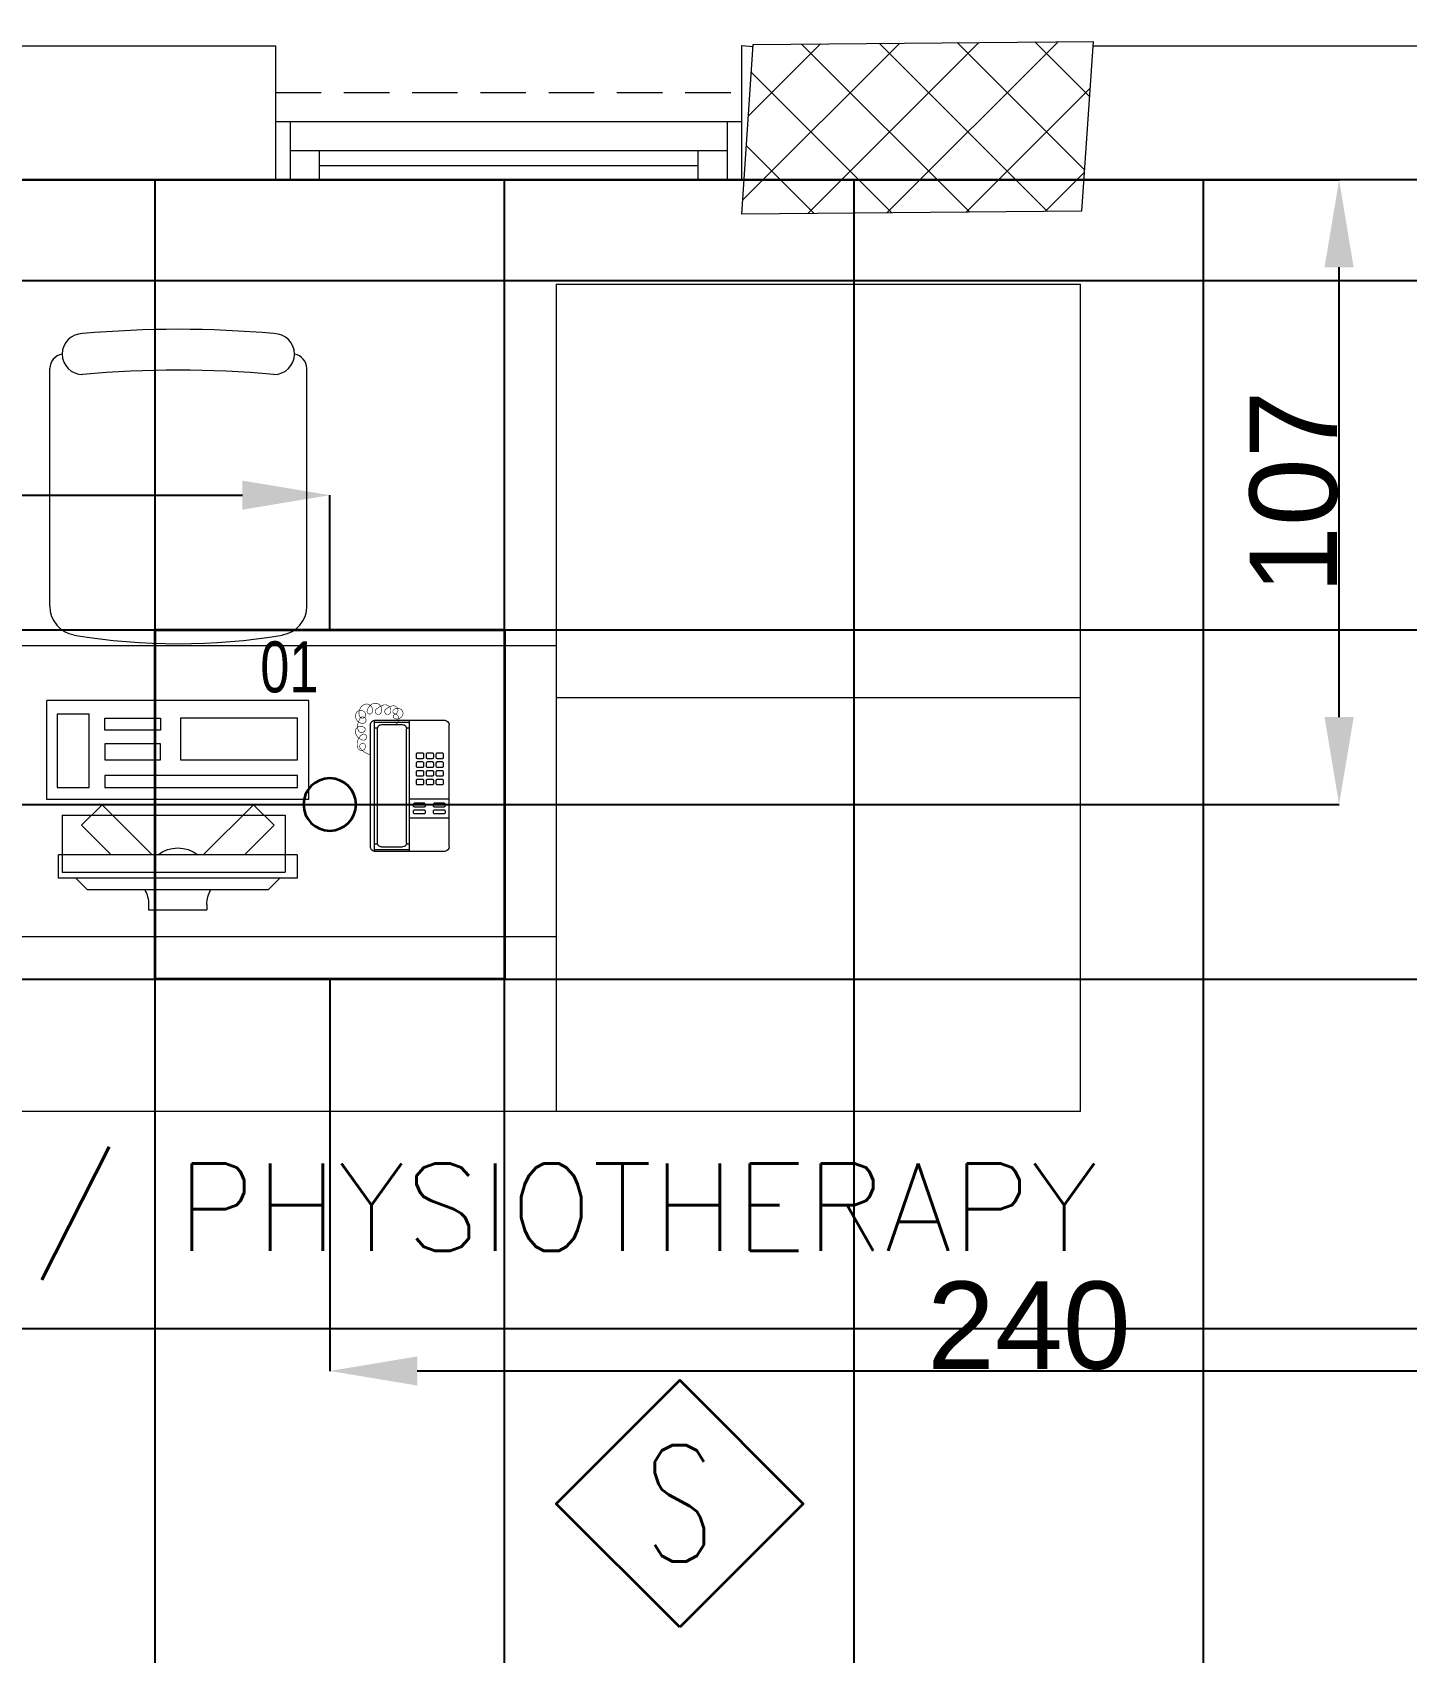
# Model space of a CAD drawing. Header units: inches. Extents: x -12418 to 57169, y -29325 to 19878.
# Drawn here: x 39990 to 42348, y 6044 to 8826 of the extents above; entities that cross this region are included whole.
import ezdxf
from ezdxf.enums import TextEntityAlignment as Align

# ---------------------------------------------------------------- set-up
doc = ezdxf.new("R2010")
doc.units = ezdxf.units.IN
doc.header["$LTSCALE"] = 25
doc.header["$MEASUREMENT"] = 0
doc.header["$PDMODE"] = 3
doc.linetypes.add('00-Ground Floor$0$HIDDEN2', pattern=[0.1875, 0.125, -0.0625])
doc.layers.get('0').update_dxf_attribs({"color": 8})
doc.layers.get('Defpoints').update_dxf_attribs({"color": 8})
for name, color, linetype, lineweight in [('00-Ground Floor$0$72_EGR_BASE_TEXT', 252, 'Continuous', 5), ('00-Ground Floor$0$72_EGR_EQP_TAG', 142, 'Continuous', 5), ('00-Ground Floor$0$Aluminum', 251, 'Continuous', 5), ('00-Ground Floor$0$C-HYDR-CTCH', 251, 'Continuous', 5), ('00-Ground Floor$0$Hatch', 254, 'Continuous', 5), ('00-Ground Floor$0$LOADING', 253, 'Continuous', 5), ('00-Ground Floor$0$Proj', 251, 'Continuous', 5), ('00-Ground Floor$0$Walls', 251, 'Continuous', 5), ('E-DIM', 6, 'Continuous', 18), ('E-LITE-CIRC-NUMB', 6, 'Continuous', 25), ('E-LITE-CLNG', 150, 'Continuous', 35), ('E-LITE-CTRL', 6, 'Continuous', 25), ('F-ALRM-CLNG', 33, 'Continuous', 35)]:
    doc.layers.add(name, color=color, linetype=linetype, lineweight=lineweight)
doc.layers.add('00-Ground Floor$0$False Ceiling', color=251, linetype='Continuous')
doc.styles.add('00-Ground Floor$0$SIMPLEX', font='SIMPLEX.shx', dxfattribs={"height": 150})
doc.styles.add('00-Ground Floor$0$X3G_ENTITY_257CFD', font='swisscl.ttf', dxfattribs={"height": 200})
doc.styles.add('DC_Simplex', font='SIMPLEX.shx', dxfattribs={"width": 0.7})
doc.styles.get("Standard").update_dxf_attribs({"font": 'arial.ttf'})
doc.dimstyles.get("Standard").update_dxf_attribs({"dimtxt": 150, "dimasz": 150, "dimexe": 0.18, "dimexo": 0.0625, "dimgap": 1, "dimtad": 1, "dimdec": 0, "dimlfac": 0.1, "dimzin": 0, "dimdsep": 46, "dimtxsty": 'Standard', "dimcen": 0.09, "dimclrd": 256, "dimclrt": 7, "dimadec": 0, "dimazin": 0, "dimtfac": 1, "dimtdec": 0, "dimtofl": 0, "dimtmove": 0, "dimatfit": 3, "dimfxl": 1, "dimtolj": 1, "dimtzin": 0, "dimarcsym": 0})

# ---------------------------------------------------------------- blocks, each defined once
blk = doc.blocks.new('00-Ground Floor$0$DM20079-P')
at = {"color": 0}
for p, q in [((-0.0616, 0.225), (0.0594, 0.225)), ((-0.0616, 0.225), (-0.0616, 0)), ((-0.0016, 0.225), (-0.0016, 0)), ((-0.0686, 0.217), (-0.0686, 0.008)), ((-0.0616, 0.222), (-0.0016, 0.222)), ((-0.0616, 0.212), (-0.0565, 0.212)), ((-0.0566, 0.2105), (-0.0566, 0.0145)), ((-0.0496, 0.2175), (-0.0136, 0.2175)), ((-0.0068, 0.212), (-0.0016, 0.212)), ((-0.0066, 0.2105), (-0.0066, 0.0145)), ((0.0664, 0.217), (0.0664, 0.008)), ((-0.0016, 0.1675), (0.0664, 0.1675)), ((-0.0016, 0.135), (0.0664, 0.135)), ((-0.0616, 0.013), (-0.0565, 0.013)), ((-0.0616, 0.003), (-0.0016, 0.003)), ((-0.0594, 0), (0.0594, 0)), ((-0.0496, 0.0075), (-0.0136, 0.0075)), ((-0.0068, 0.013), (-0.0016, 0.013))]:
    blk.add_line(p, q, dxfattribs=at)
for points in [[(0.0074, 0.1605, 0.414214), (0.0054, 0.1585), (0.0054, 0.1555, 0.414214), (0.0074, 0.1535), (0.0234, 0.1535, 0.414214), (0.0254, 0.1555), (0.0254, 0.1585, 0.414214), (0.0234, 0.1605)], [(0.0234, 0.142, 0.414214), (0.0254, 0.144), (0.0254, 0.147, 0.414214), (0.0234, 0.149), (0.0074, 0.149, 0.414214), (0.0054, 0.147), (0.0054, 0.144, 0.414214), (0.0074, 0.142)], [(0.0574, 0.1535, 0.414214), (0.0594, 0.1555), (0.0594, 0.1585, 0.414214), (0.0574, 0.1605), (0.0414, 0.1605, 0.414214), (0.0394, 0.1585), (0.0394, 0.1555, 0.414214), (0.0414, 0.1535)], [(0.0574, 0.142, 0.414214), (0.0594, 0.144), (0.0594, 0.147, 0.414214), (0.0574, 0.149), (0.0414, 0.149, 0.414214), (0.0394, 0.147), (0.0394, 0.144, 0.414214), (0.0414, 0.142)], [(0.0104, 0.103, 0.414214), (0.0124, 0.101), (0.0204, 0.101, 0.414214), (0.0224, 0.103), (0.0224, 0.109, 0.414214), (0.0204, 0.111), (0.0124, 0.111, 0.414214), (0.0104, 0.109)], [(0.0104, 0.088, 0.414214), (0.0124, 0.086), (0.0204, 0.086, 0.414214), (0.0224, 0.088), (0.0224, 0.094, 0.414214), (0.0204, 0.096), (0.0124, 0.096, 0.414214), (0.0104, 0.094)], [(0.0274, 0.103, 0.414214), (0.0294, 0.101), (0.0374, 0.101, 0.414214), (0.0394, 0.103), (0.0394, 0.109, 0.414214), (0.0374, 0.111), (0.0294, 0.111, 0.414214), (0.0274, 0.109)], [(0.0274, 0.088, 0.414214), (0.0294, 0.086), (0.0374, 0.086, 0.414214), (0.0394, 0.088), (0.0394, 0.094, 0.414214), (0.0374, 0.096), (0.0294, 0.096, 0.414214), (0.0274, 0.094)], [(0.0444, 0.103, 0.414214), (0.0464, 0.101), (0.0544, 0.101, 0.414214), (0.0564, 0.103), (0.0564, 0.109, 0.414214), (0.0544, 0.111), (0.0464, 0.111, 0.414214), (0.0444, 0.109)], [(0.0444, 0.088, 0.414214), (0.0464, 0.086), (0.0544, 0.086, 0.414214), (0.0564, 0.088), (0.0564, 0.094, 0.414214), (0.0544, 0.096), (0.0464, 0.096, 0.414214), (0.0444, 0.094)], [(0.0104, 0.073, 0.414214), (0.0124, 0.071), (0.0204, 0.071, 0.414214), (0.0224, 0.073), (0.0224, 0.079, 0.414214), (0.0204, 0.081), (0.0124, 0.081, 0.414214), (0.0104, 0.079)], [(0.0104, 0.058, 0.414214), (0.0124, 0.056), (0.0204, 0.056, 0.414214), (0.0224, 0.058), (0.0224, 0.064, 0.414214), (0.0204, 0.066), (0.0124, 0.066, 0.414214), (0.0104, 0.064)], [(0.0274, 0.073, 0.414214), (0.0294, 0.071), (0.0374, 0.071, 0.414214), (0.0394, 0.073), (0.0394, 0.079, 0.414214), (0.0374, 0.081), (0.0294, 0.081, 0.414214), (0.0274, 0.079)], [(0.0274, 0.058, 0.414214), (0.0294, 0.056), (0.0374, 0.056, 0.414214), (0.0394, 0.058), (0.0394, 0.064, 0.414214), (0.0374, 0.066), (0.0294, 0.066, 0.414214), (0.0274, 0.064)], [(0.0444, 0.073, 0.414214), (0.0464, 0.071), (0.0544, 0.071, 0.414214), (0.0564, 0.073), (0.0564, 0.079, 0.414214), (0.0544, 0.081), (0.0464, 0.081, 0.414214), (0.0444, 0.079)], [(0.0444, 0.058, 0.414214), (0.0464, 0.056), (0.0544, 0.056, 0.414214), (0.0564, 0.058), (0.0564, 0.064, 0.414214), (0.0544, 0.066), (0.0464, 0.066, 0.414214), (0.0444, 0.064)]]:
    blk.add_lwpolyline(points, format="xyb", close=True, dxfattribs=at)
at = {"color": 0, "const_width": 0.001}
blk.add_lwpolyline([(-0.0686, 0.059, 0.184574), (-0.0861, 0.0478, 1.44364), (-0.0769, 0.0452, 0.837915), (-0.0907, 0.0465, 0.30536), (-0.0835, 0.0248, 1.584726), (-0.0815, 0.034, 0.253153), (-0.094, 0.0228, 0.874198), (-0.0776, 0.0142, 0.915253), (-0.0897, 0.0168, 0.223821), (-0.0874, -0.0011, 1.703343), (-0.0796, 0.005, 0.588962), (-0.0934, -0.0114, 0.717795), (-0.0769, -0.0108, 0.983104), (-0.0875, -0.0075, 0.326362), (-0.0815, -0.0259, 0.758716), (-0.0657, -0.0134, 0.906186), (-0.0743, -0.016, 0.189488), (-0.067, -0.0272, 0.7948), (-0.0506, -0.0127, 1.223996), (-0.0585, -0.0193, 0.072149), (-0.0473, -0.0259, 0.645886), (-0.0341, -0.0134, 1.366917), (-0.042, -0.0193, 0.078415), (-0.0315, -0.0246, 0.723006), (-0.0229, -0.0127, 1.105484), (-0.0289, -0.018, 0.327892), (-0.017, -0.0193, 0.446638), (-0.0144, -0.0068, 0.327263), (-0.0269, -0.0029, 1.240441), (-0.0229, -0.0094, 0.611307), (-0.0278, 0.0075)], format="xyb", dxfattribs=at)
at = {"color": 0}
for centre, radius, start, end in [((-0.0605, 0.217), 0.00813, 97.9633, 179.6649), ((0.0582, 0.217), 0.00813, 0.3351, 82.0367), ((-0.0496, 0.2105), 0.007, 90, 180), ((-0.0136, 0.2105), 0.007, 0, 90), ((-0.0605, 0.008), 0.00813, 180.3351, 277.9633), ((-0.0496, 0.0145), 0.007, 180, 270), ((-0.0136, 0.0145), 0.007, 270, 0), ((0.0582, 0.008), 0.00813, 277.9633, 359.6649)]:
    blk.add_arc(centre, radius, start, end, dxfattribs=at)
blk = doc.blocks.new('00-Ground Floor$0$GF21021-P')
for p, q in [((-0.2207, 0.4756), (-0.2207, 0.0675)), ((0.2205, 0.4756), (0.2205, 0.0675))]:
    blk.add_line(p, q)
for centre, radius, start, end in [((-0.0001, -0.5295), 1.0695, 80.3671, 99.6329), ((-0.1707, 0.4756), 0.05, 99.6329, 180), ((0.1705, 0.4756), 0.05, 0, 80.3671), ((-0.1957, 0.0675), 0.025, 180, 261.4721), ((-0.1643, 0.0425), 0.0351, 90, 270), ((0, 1.8467), 1.7767, 264.6946, 275.3053), ((0.1641, 0.0425), 0.0351, 270, 90), ((0.1955, 0.0675), 0.025, 278.5279, 0), ((0, 1.8314), 1.8314, 264.8532, 275.147)]:
    blk.add_arc(centre, radius, start, end)
blk = doc.blocks.new('00-Ground Floor$0$ITCWLS1-P')
at = {"layer": '00-Ground Floor$0$LOADING'}
for p, q in [((-0.17, 0.45), (-0.17, 0)), ((-0.17, 0.45), (0, 0.45)), ((0, 0.45), (0, 0)), ((-0.2651, 0.43, 0), (-0.3051, 0.43, 0)), ((-0.3051, 0.43, 0), (-0.3051, 0.02, 0)), ((-0.2651, 0.43, 0), (-0.2651, 0.02, 0)), ((-0.1496, 0.4305), (-0.1291, 0.4305)), ((-0.1291, 0.4305), (-0.1291, 0.4089)), ((-0.3251, 0.38, 0), (-0.3051, 0.4, 0)), ((-0.197, 0.4094), (-0.295, 0.4094)), ((-0.295, 0.0264), (-0.295, 0.4094)), ((-0.197, 0.0264), (-0.197, 0.4094)), ((-0.3251, 0.38, 0), (-0.3251, 0.07, 0)), ((-0.3503, 0.275), (-0.3596, 0.275)), ((-0.3596, 0.175), (-0.3596, 0.275)), ((-0.3503, 0.175), (-0.3596, 0.175)), ((-0.3251, 0.07, 0), (-0.3051, 0.05, 0)), ((-0.3051, 0.02, 0), (-0.2651, 0.02, 0)), ((-0.197, 0.0264), (-0.295, 0.0264)), ((-0.17, 0), (0, 0))]:
    blk.add_line(p, q, dxfattribs=at)
at = {"layer": '00-Ground Floor$0$LOADING', "extrusion": (2.48281e-10, 3.18408e-10, -1)}
for p, q in [((-0.2651, 0.3395), (-0.2144, 0.3902)), ((-0.1791, 0.3548), (-0.2144, 0.3902)), ((-0.2651, 0.2688), (-0.1791, 0.3548))]:
    blk.add_line(p, q, dxfattribs=at)
at = {"layer": '00-Ground Floor$0$LOADING', "extrusion": (2.48281e-10, -3.18408e-10, -1)}
for p, q in [((-0.2651, 0.1812), (-0.1791, 0.0952)), ((-0.2651, 0.1105), (-0.2144, 0.0598)), ((-0.1791, 0.0952), (-0.2144, 0.0598))]:
    blk.add_line(p, q, dxfattribs=at)
at = {"layer": '00-Ground Floor$0$LOADING'}
for points in [[(-0.1291, 0.4089), (-0.1291, 0.1), (-0.1496, 0.1), (-0.1496, 0.4305)], [(-0.1496, 0.1), (-0.1496, 0.1), (-0.1496, 0.1), (-0.1496, 0.1), (-0.1496, 0.1), (-0.1496, 0.1), (-0.1496, 0.1), (-0.1496, 0.1), (-0.1496, 0.1)], [(-0.1496, 0.1), (-0.1496, 0.1), (-0.1496, 0.1), (-0.1496, 0.1), (-0.1496, 0.1), (-0.1496, 0.1), (-0.1496, 0.1), (-0.1496, 0.1), (-0.1496, 0.1), (-0.1496, 0.1), (-0.1496, 0.1), (-0.1496, 0.1), (-0.1496, 0.1), (-0.1496, 0.1), (-0.1496, 0.1), (-0.1496, 0.1), (-0.1496, 0.1), (-0.1496, 0.1)], [(-0.1496, 0.1), (-0.1496, 0.1), (-0.1496, 0.1), (-0.1496, 0.1), (-0.1496, 0.1), (-0.1496, 0.1), (-0.1496, 0.1), (-0.1496, 0.1), (-0.1496, 0.1), (-0.1496, 0.1)], [(-0.1496, 0.1), (-0.1496, 0.1), (-0.1496, 0.1), (-0.1496, 0.1), (-0.1496, 0.1), (-0.1496, 0.1), (-0.1496, 0.1)], [(-0.1496, 0.1), (-0.1496, 0.1), (-0.1496, 0.1), (-0.1496, 0.1), (-0.1496, 0.1), (-0.1496, 0.1), (-0.1496, 0.1), (-0.1496, 0.1), (-0.1496, 0.1), (-0.1496, 0.1)], [(-0.1496, 0.1), (-0.1496, 0.1), (-0.1496, 0.1), (-0.1496, 0.1), (-0.1496, 0.1), (-0.1496, 0.1), (-0.1496, 0.1), (-0.1496, 0.1), (-0.1496, 0.1), (-0.1496, 0.1), (-0.1496, 0.1), (-0.1496, 0.1), (-0.1496, 0.1), (-0.1496, 0.1), (-0.1496, 0.1)], [(-0.1496, 0.1), (-0.1496, 0.1), (-0.1496, 0.1), (-0.1496, 0.1), (-0.1496, 0.1), (-0.1496, 0.1), (-0.1496, 0.1), (-0.1496, 0.1), (-0.1496, 0.1), (-0.1496, 0.1)], [(-0.1496, 0.1), (-0.1496, 0.1), (-0.1496, 0.1), (-0.1496, 0.1), (-0.1496, 0.1), (-0.1496, 0.1), (-0.1496, 0.1), (-0.1496, 0.1), (-0.1496, 0.1), (-0.1496, 0.1)], [(-0.1496, 0.1), (-0.1496, 0.1), (-0.1496, 0.1), (-0.1496, 0.1), (-0.1496, 0.1), (-0.1496, 0.1), (-0.1496, 0.1), (-0.1496, 0.1), (-0.1496, 0.1), (-0.1496, 0.1), (-0.1496, 0.1), (-0.1496, 0.1), (-0.1496, 0.1), (-0.1496, 0.1), (-0.1496, 0.1), (-0.1496, 0.1), (-0.1496, 0.1), (-0.1496, 0.1), (-0.1496, 0.1), (-0.1496, 0.1), (-0.1496, 0.1), (-0.1496, 0.1), (-0.1496, 0.1), (-0.1496, 0.1), (-0.1496, 0.1), (-0.1496, 0.1), (-0.1496, 0.1), (-0.1496, 0.1), (-0.1496, 0.1), (-0.1496, 0.1), (-0.1496, 0.1), (-0.1496, 0.1), (-0.1496, 0.1), (-0.1496, 0.1), (-0.1496, 0.1), (-0.1496, 0.1), (-0.1496, 0.1), (-0.1496, 0.1), (-0.1496, 0.1), (-0.1496, 0.1), (-0.1496, 0.1), (-0.1496, 0.1), (-0.1496, 0.1), (-0.1496, 0.1), (-0.1496, 0.1), (-0.1496, 0.1), (-0.1496, 0.1), (-0.1496, 0.1), (-0.1496, 0.1), (-0.1496, 0.1), (-0.1496, 0.1), (-0.1496, 0.1), (-0.1496, 0.1), (-0.1496, 0.1)], [(-0.1496, 0.1), (-0.1496, 0.1), (-0.1496, 0.1), (-0.1496, 0.1), (-0.1496, 0.1), (-0.1496, 0.1), (-0.1496, 0.1), (-0.1496, 0.1), (-0.1496, 0.1), (-0.1496, 0.1), (-0.1496, 0.1), (-0.1496, 0.1), (-0.1496, 0.1), (-0.1496, 0.1), (-0.1496, 0.1), (-0.1496, 0.1), (-0.1496, 0.1), (-0.1496, 0.1), (-0.1496, 0.1), (-0.1496, 0.1), (-0.1496, 0.1), (-0.1496, 0.1), (-0.1496, 0.1), (-0.1496, 0.1), (-0.1496, 0.1), (-0.1496, 0.1), (-0.1496, 0.1), (-0.1496, 0.1), (-0.1496, 0.1), (-0.1496, 0.1), (-0.1496, 0.1), (-0.1496, 0.1), (-0.1496, 0.1), (-0.1496, 0.1), (-0.1496, 0.1), (-0.1496, 0.1), (-0.1496, 0.1), (-0.1496, 0.1), (-0.1496, 0.1), (-0.1496, 0.1), (-0.1496, 0.1), (-0.1496, 0.1), (-0.1496, 0.1), (-0.1496, 0.1), (-0.1496, 0.1), (-0.1496, 0.1), (-0.1496, 0.1), (-0.1496, 0.1), (-0.1496, 0.1), (-0.1496, 0.1), (-0.1496, 0.1), (-0.1496, 0.1), (-0.1496, 0.1), (-0.1496, 0.1), (-0.1496, 0.1), (-0.1496, 0.1), (-0.1496, 0.1), (-0.1496, 0.1), (-0.1496, 0.1), (-0.1496, 0.1), (-0.1496, 0.1), (-0.1496, 0.1), (-0.1496, 0.1), (-0.1496, 0.1), (-0.1496, 0.1), (-0.1496, 0.1), (-0.1496, 0.1), (-0.1496, 0.1), (-0.1496, 0.1), (-0.1496, 0.1), (-0.1496, 0.1), (-0.1496, 0.1), (-0.1496, 0.1), (-0.1496, 0.1), (-0.1496, 0.1), (-0.1496, 0.1), (-0.1496, 0.1), (-0.1496, 0.1), (-0.1496, 0.1), (-0.1496, 0.1), (-0.1496, 0.1), (-0.1496, 0.1), (-0.1496, 0.1), (-0.1496, 0.1), (-0.1496, 0.1), (-0.1496, 0.1), (-0.1496, 0.1), (-0.1496, 0.1), (-0.1496, 0.1)], [(-0.1496, 0.1), (-0.1496, 0.1), (-0.1496, 0.1), (-0.1496, 0.1), (-0.1496, 0.1), (-0.1496, 0.1), (-0.1496, 0.1), (-0.1496, 0.1), (-0.1496, 0.1), (-0.1496, 0.1), (-0.1496, 0.1), (-0.1496, 0.1)], [(-0.1496, 0.1), (-0.1496, 0.1), (-0.1496, 0.1), (-0.1496, 0.1), (-0.1496, 0.1), (-0.1496, 0.1), (-0.1496, 0.1)], [(-0.1496, 0.1), (-0.1496, 0.1), (-0.1496, 0.1), (-0.1496, 0.1), (-0.1496, 0.1), (-0.1496, 0.1), (-0.1496, 0.1), (-0.1496, 0.1), (-0.1496, 0.1), (-0.1496, 0.1), (-0.1496, 0.1), (-0.1496, 0.1), (-0.1496, 0.1), (-0.1496, 0.1), (-0.1496, 0.1), (-0.1496, 0.1), (-0.1496, 0.1)], [(-0.1496, 0.1), (-0.1496, 0.1), (-0.1496, 0.1), (-0.1496, 0.1), (-0.1496, 0.1), (-0.1496, 0.1), (-0.1496, 0.1), (-0.1496, 0.1), (-0.1496, 0.1), (-0.1496, 0.1), (-0.1496, 0.1), (-0.1496, 0.1), (-0.1496, 0.1), (-0.1496, 0.1), (-0.1496, 0.1), (-0.1496, 0.1), (-0.1496, 0.1), (-0.1496, 0.1), (-0.1496, 0.1), (-0.1496, 0.1), (-0.1496, 0.1), (-0.1496, 0.1), (-0.1496, 0.1), (-0.1496, 0.1), (-0.1496, 0.1), (-0.1496, 0.1), (-0.1496, 0.1), (-0.1496, 0.1), (-0.1496, 0.1), (-0.1496, 0.1), (-0.1496, 0.1), (-0.1496, 0.1), (-0.1496, 0.1), (-0.1496, 0.1), (-0.1496, 0.1), (-0.1496, 0.1), (-0.1496, 0.1), (-0.1496, 0.1), (-0.1496, 0.1), (-0.1496, 0.1), (-0.1496, 0.1), (-0.1496, 0.1), (-0.1496, 0.1), (-0.1496, 0.1), (-0.1496, 0.1), (-0.1496, 0.1), (-0.1496, 0.1), (-0.1496, 0.1), (-0.1496, 0.1), (-0.1496, 0.1), (-0.1496, 0.1), (-0.1496, 0.1), (-0.1496, 0.1), (-0.1496, 0.1), (-0.1496, 0.1), (-0.1496, 0.1), (-0.1496, 0.1), (-0.1496, 0.1), (-0.1496, 0.1), (-0.1496, 0.1), (-0.1496, 0.1), (-0.1496, 0.1), (-0.1496, 0.1), (-0.1496, 0.1), (-0.1496, 0.1), (-0.1496, 0.1), (-0.1496, 0.1), (-0.1496, 0.1), (-0.1496, 0.1), (-0.1496, 0.1), (-0.1496, 0.1), (-0.1496, 0.1), (-0.1496, 0.1), (-0.1496, 0.1), (-0.1496, 0.1), (-0.1496, 0.1), (-0.1496, 0.1), (-0.1496, 0.1), (-0.1496, 0.1), (-0.1496, 0.1), (-0.1496, 0.1), (-0.1496, 0.1), (-0.1496, 0.1), (-0.1496, 0.1), (-0.1496, 0.1), (-0.1496, 0.1), (-0.1496, 0.1), (-0.1496, 0.1), (-0.1496, 0.1), (-0.1496, 0.1), (-0.1496, 0.1), (-0.1496, 0.1), (-0.1496, 0.1), (-0.1496, 0.1), (-0.1496, 0.1), (-0.1496, 0.1), (-0.1496, 0.1), (-0.1496, 0.1), (-0.1496, 0.1), (-0.1496, 0.1), (-0.1496, 0.1), (-0.1496, 0.1), (-0.1496, 0.1), (-0.1496, 0.1), (-0.1496, 0.1), (-0.1496, 0.1), (-0.1496, 0.1), (-0.1496, 0.1), (-0.1496, 0.1), (-0.1496, 0.1), (-0.1496, 0.1)], [(-0.1496, 0.1), (-0.1496, 0.1), (-0.1496, 0.1), (-0.1496, 0.1), (-0.1496, 0.1), (-0.1496, 0.1), (-0.1496, 0.1), (-0.1496, 0.1)]]:
    blk.add_lwpolyline(points, dxfattribs=at)
for points in [[(-0.1019, 0.4305), (-0.0304, 0.4305), (-0.0304, 0.2294), (-0.1019, 0.2294)], [(-0.1019, 0.1954), (-0.0747, 0.1954), (-0.0747, 0.1), (-0.1019, 0.1)], [(-0.0304, 0.1954), (-0.0508, 0.1954), (-0.0508, 0.1), (-0.0304, 0.1)], [(-0.1496, 0.1), (-0.1496, 0.1), (-0.1496, 0.1), (-0.1496, 0.1), (-0.1496, 0.1), (-0.1496, 0.1), (-0.1496, 0.1), (-0.1496, 0.1), (-0.1496, 0.1), (-0.1496, 0.1), (-0.1496, 0.1), (-0.1496, 0.1), (-0.1496, 0.1), (-0.1496, 0.1), (-0.1496, 0.1), (-0.1496, 0.1), (-0.1496, 0.1), (-0.1496, 0.1), (-0.1496, 0.1), (-0.1496, 0.1), (-0.1496, 0.1), (-0.1496, 0.1), (-0.1496, 0.1), (-0.1496, 0.1), (-0.1496, 0.1), (-0.1496, 0.1), (-0.1496, 0.1), (-0.1496, 0.1), (-0.1496, 0.1), (-0.1496, 0.1), (-0.1496, 0.1), (-0.1496, 0.1), (-0.1496, 0.1), (-0.1496, 0.1), (-0.1496, 0.1), (-0.1496, 0.1), (-0.1496, 0.1), (-0.1496, 0.1), (-0.1496, 0.1), (-0.1496, 0.1), (-0.1496, 0.1), (-0.1496, 0.1), (-0.1496, 0.1), (-0.1496, 0.1), (-0.1496, 0.1), (-0.1496, 0.1), (-0.1496, 0.1), (-0.1496, 0.1), (-0.1496, 0.1), (-0.1496, 0.1), (-0.1496, 0.1), (-0.1496, 0.1), (-0.1496, 0.1), (-0.1496, 0.1), (-0.1496, 0.1), (-0.1496, 0.1), (-0.1496, 0.1), (-0.1496, 0.1), (-0.1496, 0.1), (-0.1496, 0.1), (-0.1496, 0.1), (-0.1496, 0.1), (-0.1496, 0.1), (-0.1496, 0.1), (-0.1496, 0.1), (-0.1496, 0.1), (-0.1496, 0.1), (-0.1496, 0.1), (-0.1496, 0.1), (-0.1496, 0.1), (-0.1496, 0.1), (-0.1496, 0.1), (-0.1496, 0.1), (-0.1496, 0.1), (-0.1496, 0.1), (-0.1496, 0.1), (-0.1496, 0.1), (-0.1496, 0.1), (-0.1496, 0.1), (-0.1496, 0.1), (-0.1496, 0.1), (-0.1496, 0.1), (-0.1496, 0.1), (-0.1496, 0.1), (-0.1496, 0.1), (-0.1496, 0.1), (-0.1496, 0.1), (-0.1496, 0.1), (-0.1496, 0.1), (-0.1496, 0.1), (-0.1496, 0.1), (-0.1496, 0.1), (-0.1496, 0.1), (-0.1496, 0.1), (-0.1496, 0.1), (-0.1496, 0.1), (-0.1496, 0.1), (-0.1496, 0.1), (-0.1496, 0.1), (-0.1496, 0.1), (-0.1496, 0.1), (-0.1496, 0.1), (-0.1496, 0.1), (-0.1496, 0.1), (-0.1496, 0.1), (-0.1496, 0.1), (-0.1496, 0.1), (-0.1496, 0.1), (-0.1496, 0.1), (-0.1496, 0.1), (-0.1496, 0.1), (-0.1496, 0.1), (-0.1496, 0.1), (-0.1496, 0.1), (-0.1496, 0.1), (-0.1496, 0.1), (-0.1496, 0.1), (-0.1496, 0.1), (-0.1496, 0.1), (-0.1496, 0.1), (-0.1496, 0.1), (-0.1496, 0.1), (-0.1496, 0.1), (-0.1496, 0.1), (-0.1496, 0.1), (-0.1496, 0.1), (-0.1496, 0.1), (-0.1496, 0.1), (-0.1496, 0.1), (-0.1496, 0.1), (-0.1496, 0.1), (-0.1496, 0.1), (-0.1496, 0.1), (-0.1496, 0.1), (-0.1496, 0.1), (-0.1496, 0.1), (-0.1496, 0.1), (-0.1496, 0.1), (-0.1496, 0.1), (-0.1496, 0.1), (-0.1496, 0.1), (-0.1496, 0.1), (-0.1496, 0.1), (-0.1496, 0.1), (-0.1496, 0.1), (-0.1496, 0.1), (-0.1496, 0.1), (-0.1496, 0.1), (-0.1496, 0.1), (-0.1496, 0.1), (-0.1496, 0.1), (-0.1496, 0.1), (-0.1496, 0.1), (-0.1496, 0.1), (-0.1496, 0.1), (-0.1496, 0.1), (-0.1496, 0.1), (-0.1496, 0.1), (-0.1496, 0.1), (-0.1496, 0.1), (-0.1496, 0.1), (-0.1496, 0.1), (-0.1496, 0.1), (-0.1496, 0.1), (-0.1496, 0.1), (-0.1496, 0.1), (-0.1496, 0.1), (-0.1496, 0.1), (-0.1496, 0.1), (-0.1496, 0.1), (-0.1496, 0.1), (-0.1496, 0.1), (-0.1496, 0.1), (-0.1496, 0.1), (-0.1496, 0.1), (-0.1496, 0.1), (-0.1496, 0.1), (-0.1496, 0.1), (-0.1496, 0.1), (-0.1496, 0.1), (-0.1496, 0.1), (-0.1496, 0.1), (-0.1496, 0.1), (-0.1496, 0.1), (-0.1496, 0.1), (-0.1496, 0.1), (-0.1496, 0.1), (-0.1496, 0.1), (-0.1496, 0.1), (-0.1496, 0.1), (-0.1496, 0.1), (-0.1496, 0.1), (-0.1496, 0.1), (-0.1496, 0.1), (-0.1496, 0.1), (-0.1496, 0.1), (-0.1496, 0.1), (-0.1496, 0.1), (-0.1496, 0.1), (-0.1496, 0.1), (-0.1496, 0.1), (-0.1496, 0.1), (-0.1496, 0.1), (-0.1496, 0.1), (-0.1496, 0.1), (-0.1496, 0.1), (-0.1496, 0.1), (-0.1496, 0.1), (-0.1496, 0.1), (-0.1496, 0.1), (-0.1496, 0.1), (-0.1496, 0.1), (-0.1496, 0.1), (-0.1496, 0.1), (-0.1496, 0.1), (-0.1496, 0.1), (-0.1496, 0.1), (-0.1496, 0.1), (-0.1496, 0.1), (-0.1496, 0.1), (-0.1496, 0.1), (-0.1496, 0.1), (-0.1496, 0.1), (-0.1496, 0.1), (-0.1496, 0.1), (-0.1496, 0.1), (-0.1496, 0.1), (-0.1496, 0.1), (-0.1496, 0.1), (-0.1496, 0.1), (-0.1496, 0.1), (-0.1496, 0.1), (-0.1496, 0.1), (-0.1496, 0.1), (-0.1496, 0.1), (-0.1496, 0.1), (-0.1496, 0.1), (-0.1496, 0.1), (-0.1496, 0.1), (-0.1496, 0.1), (-0.1496, 0.1), (-0.1496, 0.1), (-0.1496, 0.1), (-0.1496, 0.1), (-0.1496, 0.1), (-0.1496, 0.1), (-0.1496, 0.1), (-0.1496, 0.1), (-0.1496, 0.1), (-0.1496, 0.1), (-0.1496, 0.1), (-0.1496, 0.1), (-0.1496, 0.1), (-0.1496, 0.1), (-0.1496, 0.1), (-0.1496, 0.1), (-0.1496, 0.1), (-0.1496, 0.1), (-0.1496, 0.1), (-0.1496, 0.1), (-0.1496, 0.1), (-0.1496, 0.1), (-0.1496, 0.1), (-0.1496, 0.1), (-0.1496, 0.1), (-0.1496, 0.1), (-0.1496, 0.1), (-0.1496, 0.1), (-0.1496, 0.1), (-0.1496, 0.1), (-0.1496, 0.1), (-0.1496, 0.1), (-0.1496, 0.1), (-0.1496, 0.1), (-0.1496, 0.1), (-0.1496, 0.1), (-0.1496, 0.1)], [(-0.1496, 0.1), (-0.1496, 0.1), (-0.1496, 0.1), (-0.1496, 0.1), (-0.1496, 0.1), (-0.1496, 0.1), (-0.1496, 0.1), (-0.1496, 0.1), (-0.1496, 0.1), (-0.1496, 0.1), (-0.1496, 0.1), (-0.1496, 0.1), (-0.1496, 0.1), (-0.1496, 0.1), (-0.1496, 0.1), (-0.1496, 0.1), (-0.1496, 0.1), (-0.1496, 0.1), (-0.1496, 0.1), (-0.1496, 0.1), (-0.1496, 0.1), (-0.1496, 0.1), (-0.1496, 0.1), (-0.1496, 0.1), (-0.1496, 0.1), (-0.1496, 0.1), (-0.1496, 0.1), (-0.1496, 0.1), (-0.1496, 0.1), (-0.1496, 0.1), (-0.1496, 0.1), (-0.1496, 0.1), (-0.1496, 0.1), (-0.1496, 0.1), (-0.1496, 0.1), (-0.1496, 0.1), (-0.1496, 0.1), (-0.1496, 0.1), (-0.1496, 0.1), (-0.1496, 0.1), (-0.1496, 0.1), (-0.1496, 0.1), (-0.1496, 0.1), (-0.1496, 0.1), (-0.1496, 0.1), (-0.1496, 0.1), (-0.1496, 0.1), (-0.1496, 0.1), (-0.1496, 0.1), (-0.1496, 0.1), (-0.1496, 0.1), (-0.1496, 0.1), (-0.1496, 0.1), (-0.1496, 0.1), (-0.1496, 0.1), (-0.1496, 0.1), (-0.1496, 0.1), (-0.1496, 0.1), (-0.1496, 0.1), (-0.1496, 0.1), (-0.1496, 0.1), (-0.1496, 0.1), (-0.1496, 0.1), (-0.1496, 0.1), (-0.1496, 0.1), (-0.1496, 0.1), (-0.1496, 0.1), (-0.1496, 0.1), (-0.1496, 0.1), (-0.1496, 0.1), (-0.1496, 0.1), (-0.1496, 0.1), (-0.1496, 0.1), (-0.1496, 0.1), (-0.1496, 0.1), (-0.1496, 0.1), (-0.1496, 0.1), (-0.1496, 0.1), (-0.1496, 0.1), (-0.1496, 0.1), (-0.1496, 0.1), (-0.1496, 0.1), (-0.1496, 0.1), (-0.1496, 0.1), (-0.1496, 0.1), (-0.1496, 0.1), (-0.1496, 0.1), (-0.1496, 0.1), (-0.1496, 0.1), (-0.1496, 0.1), (-0.1496, 0.1), (-0.1496, 0.1), (-0.1496, 0.1), (-0.1496, 0.1), (-0.1496, 0.1), (-0.1496, 0.1), (-0.1496, 0.1), (-0.1496, 0.1), (-0.1496, 0.1), (-0.1496, 0.1), (-0.1496, 0.1), (-0.1496, 0.1), (-0.1496, 0.1), (-0.1496, 0.1), (-0.1496, 0.1), (-0.1496, 0.1), (-0.1496, 0.1), (-0.1496, 0.1), (-0.1496, 0.1), (-0.1496, 0.1), (-0.1496, 0.1), (-0.1496, 0.1), (-0.1496, 0.1), (-0.1496, 0.1), (-0.1496, 0.1), (-0.1496, 0.1), (-0.1496, 0.1), (-0.1496, 0.1), (-0.1496, 0.1), (-0.1496, 0.1), (-0.1496, 0.1), (-0.1496, 0.1), (-0.1496, 0.1), (-0.1496, 0.1), (-0.1496, 0.1), (-0.1496, 0.1), (-0.1496, 0.1), (-0.1496, 0.1), (-0.1496, 0.1), (-0.1496, 0.1), (-0.1496, 0.1), (-0.1496, 0.1), (-0.1496, 0.1), (-0.1496, 0.1), (-0.1496, 0.1), (-0.1496, 0.1), (-0.1496, 0.1), (-0.1496, 0.1), (-0.1496, 0.1), (-0.1496, 0.1), (-0.1496, 0.1), (-0.1496, 0.1), (-0.1496, 0.1), (-0.1496, 0.1), (-0.1496, 0.1), (-0.1496, 0.1), (-0.1496, 0.1), (-0.1496, 0.1), (-0.1496, 0.1), (-0.1496, 0.1), (-0.1496, 0.1), (-0.1496, 0.1), (-0.1496, 0.1), (-0.1496, 0.1), (-0.1496, 0.1), (-0.1496, 0.1), (-0.1496, 0.1), (-0.1496, 0.1), (-0.1496, 0.1), (-0.1496, 0.1), (-0.1496, 0.1), (-0.1496, 0.1), (-0.1496, 0.1), (-0.1496, 0.1), (-0.1496, 0.1), (-0.1496, 0.1), (-0.1496, 0.1), (-0.1496, 0.1), (-0.1496, 0.1), (-0.1496, 0.1), (-0.1496, 0.1), (-0.1496, 0.1), (-0.1496, 0.1), (-0.1496, 0.1), (-0.1496, 0.1), (-0.1496, 0.1), (-0.1496, 0.1), (-0.1496, 0.1), (-0.1496, 0.1), (-0.1496, 0.1), (-0.1496, 0.1), (-0.1496, 0.1), (-0.1496, 0.1), (-0.1496, 0.1), (-0.1496, 0.1), (-0.1496, 0.1), (-0.1496, 0.1), (-0.1496, 0.1), (-0.1496, 0.1), (-0.1496, 0.1), (-0.1496, 0.1), (-0.1496, 0.1), (-0.1496, 0.1), (-0.1496, 0.1), (-0.1496, 0.1), (-0.1496, 0.1), (-0.1496, 0.1), (-0.1496, 0.1), (-0.1496, 0.1), (-0.1496, 0.1), (-0.1496, 0.1), (-0.1496, 0.1), (-0.1496, 0.1), (-0.1496, 0.1), (-0.1496, 0.1), (-0.1496, 0.1), (-0.1496, 0.1), (-0.1496, 0.1), (-0.1496, 0.1), (-0.1496, 0.1), (-0.1496, 0.1), (-0.1496, 0.1), (-0.1496, 0.1), (-0.1496, 0.1)], [(-0.1496, 0.1), (-0.1496, 0.1), (-0.1496, 0.1), (-0.1496, 0.1), (-0.1496, 0.1), (-0.1496, 0.1), (-0.1496, 0.1), (-0.1496, 0.1), (-0.1496, 0.1), (-0.1496, 0.1), (-0.1496, 0.1), (-0.1496, 0.1), (-0.1496, 0.1), (-0.1496, 0.1), (-0.1496, 0.1), (-0.1496, 0.1), (-0.1496, 0.1), (-0.1496, 0.1), (-0.1496, 0.1), (-0.1496, 0.1), (-0.1496, 0.1), (-0.1496, 0.1), (-0.1496, 0.1), (-0.1496, 0.1), (-0.1496, 0.1), (-0.1496, 0.1), (-0.1496, 0.1), (-0.1496, 0.1), (-0.1496, 0.1), (-0.1496, 0.1), (-0.1496, 0.1), (-0.1496, 0.1), (-0.1496, 0.1), (-0.1496, 0.1), (-0.1496, 0.1), (-0.1496, 0.1), (-0.1496, 0.1), (-0.1496, 0.1), (-0.1496, 0.1), (-0.1496, 0.1), (-0.1496, 0.1), (-0.1496, 0.1), (-0.1496, 0.1), (-0.1496, 0.1), (-0.1496, 0.1), (-0.1496, 0.1), (-0.1496, 0.1), (-0.1496, 0.1), (-0.1496, 0.1), (-0.1496, 0.1), (-0.1496, 0.1), (-0.1496, 0.1), (-0.1496, 0.1), (-0.1496, 0.1), (-0.1496, 0.1), (-0.1496, 0.1), (-0.1496, 0.1), (-0.1496, 0.1), (-0.1496, 0.1), (-0.1496, 0.1), (-0.1496, 0.1), (-0.1496, 0.1), (-0.1496, 0.1), (-0.1496, 0.1), (-0.1496, 0.1), (-0.1496, 0.1), (-0.1496, 0.1), (-0.1496, 0.1), (-0.1496, 0.1), (-0.1496, 0.1), (-0.1496, 0.1), (-0.1496, 0.1), (-0.1496, 0.1), (-0.1496, 0.1), (-0.1496, 0.1), (-0.1496, 0.1), (-0.1496, 0.1), (-0.1496, 0.1), (-0.1496, 0.1), (-0.1496, 0.1), (-0.1496, 0.1), (-0.1496, 0.1), (-0.1496, 0.1), (-0.1496, 0.1), (-0.1496, 0.1), (-0.1496, 0.1), (-0.1496, 0.1), (-0.1496, 0.1), (-0.1496, 0.1), (-0.1496, 0.1), (-0.1496, 0.1), (-0.1496, 0.1), (-0.1496, 0.1), (-0.1496, 0.1), (-0.1496, 0.1), (-0.1496, 0.1), (-0.1496, 0.1), (-0.1496, 0.1), (-0.1496, 0.1), (-0.1496, 0.1), (-0.1496, 0.1), (-0.1496, 0.1), (-0.1496, 0.1), (-0.1496, 0.1), (-0.1496, 0.1), (-0.1496, 0.1), (-0.1496, 0.1), (-0.1496, 0.1), (-0.1496, 0.1), (-0.1496, 0.1), (-0.1496, 0.1), (-0.1496, 0.1), (-0.1496, 0.1), (-0.1496, 0.1), (-0.1496, 0.1), (-0.1496, 0.1), (-0.1496, 0.1), (-0.1496, 0.1), (-0.1496, 0.1), (-0.1496, 0.1), (-0.1496, 0.1), (-0.1496, 0.1), (-0.1496, 0.1), (-0.1496, 0.1), (-0.1496, 0.1), (-0.1496, 0.1), (-0.1496, 0.1), (-0.1496, 0.1), (-0.1496, 0.1), (-0.1496, 0.1), (-0.1496, 0.1), (-0.1496, 0.1), (-0.1496, 0.1), (-0.1496, 0.1), (-0.1496, 0.1), (-0.1496, 0.1), (-0.1496, 0.1), (-0.1496, 0.1), (-0.1496, 0.1), (-0.1496, 0.1), (-0.1496, 0.1), (-0.1496, 0.1), (-0.1496, 0.1), (-0.1496, 0.1), (-0.1496, 0.1), (-0.1496, 0.1), (-0.1496, 0.1), (-0.1496, 0.1), (-0.1496, 0.1), (-0.1496, 0.1), (-0.1496, 0.1), (-0.1496, 0.1), (-0.1496, 0.1), (-0.1496, 0.1), (-0.1496, 0.1), (-0.1496, 0.1), (-0.1496, 0.1), (-0.1496, 0.1), (-0.1496, 0.1), (-0.1496, 0.1), (-0.1496, 0.1), (-0.1496, 0.1), (-0.1496, 0.1), (-0.1496, 0.1), (-0.1496, 0.1), (-0.1496, 0.1), (-0.1496, 0.1), (-0.1496, 0.1), (-0.1496, 0.1), (-0.1496, 0.1), (-0.1496, 0.1), (-0.1496, 0.1), (-0.1496, 0.1), (-0.1496, 0.1), (-0.1496, 0.1), (-0.1496, 0.1), (-0.1496, 0.1), (-0.1496, 0.1), (-0.1496, 0.1), (-0.1496, 0.1), (-0.1496, 0.1), (-0.1496, 0.1), (-0.1496, 0.1), (-0.1496, 0.1), (-0.1496, 0.1), (-0.1496, 0.1), (-0.1496, 0.1), (-0.1496, 0.1), (-0.1496, 0.1), (-0.1496, 0.1), (-0.1496, 0.1), (-0.1496, 0.1), (-0.1496, 0.1), (-0.1496, 0.1), (-0.1496, 0.1), (-0.1496, 0.1), (-0.1496, 0.1), (-0.1496, 0.1), (-0.1496, 0.1), (-0.1496, 0.1), (-0.1496, 0.1), (-0.1496, 0.1), (-0.1496, 0.1), (-0.1496, 0.1), (-0.1496, 0.1), (-0.1496, 0.1), (-0.1496, 0.1), (-0.1496, 0.1), (-0.1496, 0.1), (-0.1496, 0.1), (-0.1496, 0.1), (-0.1496, 0.1), (-0.1496, 0.1), (-0.1496, 0.1), (-0.1496, 0.1), (-0.1496, 0.1), (-0.1496, 0.1), (-0.1496, 0.1), (-0.1496, 0.1)], [(-0.1496, 0.0727), (-0.0236, 0.0727), (-0.0236, 0.0182), (-0.1496, 0.0182)]]:
    blk.add_lwpolyline(points, close=True, dxfattribs=at)
for centre, radius, start, end in [((-0.3503, 0.325), 0.05, 270, 300.3093), ((-0.3089, 0.225), 0.0556, 321.9431, 38.0569), ((-0.3503, 0.125), 0.05, 59.6907, 90)]:
    blk.add_arc(centre, radius, start, end, dxfattribs=at)
blk = doc.blocks.new('00-Ground Floor$0$A$Ce9e1c4c3')
at = {"layer": '00-Ground Floor$0$False Ceiling', "color": 254}
blk.add_line((-53802.1, 8572.6, 0), (-62822.1, 8572.6, 0), dxfattribs=at)
at = {"layer": '00-Ground Floor$0$False Ceiling', "color": 254, "linetype": 'Continuous'}
for p, q in [((-59800, -847.4), (-59800, 8572.6)), ((-59200, -847.4), (-59200, 8572.6)), ((-58600, -847.4), (-58600, 8572.6)), ((-58000, -847.4), (-58000, 8572.6)), ((-62822.1, 8400), (-53802.1, 8400)), ((-62822.1, 7800), (-53802.1, 7800)), ((-62822.1, 7200), (-53802.1, 7200)), ((-62822.1, 6600), (-53802.1, 6600))]:
    blk.add_line(p, q, dxfattribs=at)
blk = doc.blocks.new('00-Ground Floor')
at = {"layer": '00-Ground Floor$0$Hatch'}
h = blk.add_hatch(dxfattribs=at)
h.set_pattern_fill('ANSI37', color=256, scale=30)
h.set_pattern_definition([(45, (-1981.42, -13099.68), (-67.35192, 67.35192), []), (135, (-1981.42, -13099.68), (-67.35192, -67.35192), [])])
h.paths.add_polyline_path([(48971.2, 8818.2), (48367.3, 8810.1), (48371.2, 8521.7), (48975.1, 8529.8)])
h.paths.add_polyline_path([(41810.5, 8810.5), (41227, 8805), (41207, 8513.7), (41790.5, 8519.1)])
h.paths.add_polyline_path([(27433.5, 8803.1), (26834.4, 8799), (26828.7, 8506), (27427.8, 8510)])
h.paths.add_polyline_path([(34618.7, 8805.3), (34017.5, 8797.8), (34009.3, 8512.1), (34610.5, 8519.6)])
h.paths.add_polyline_path([(20214.3, 8812.4), (19607.8, 8790.5), (19622.4, 8498), (20228.8, 8519.8)])
h.paths.add_polyline_path([(13477.7, 8802), (12255.7, 8825.9), (12249.3, 8529.8), (13471.3, 8505.8)])
h.paths.add_polyline_path([(13491.8, 1601.9), (12276.8, 1586.2), (12263.3, 1293.7), (13478.3, 1309.4)])
h.paths.add_polyline_path([(13465.7, -5591.3), (12262.6, -5607.3), (12256.9, -5900.3), (13460, -5884.3)])
h.paths.add_polyline_path([(13484.2, -12790), (12287.5, -12801.4), (12290.4, -13095.9), (13487, -13084.4)])
h.paths.add_polyline_path([(5849.2, -12787.9), (5245.6, -12791.6), (5256.3, -13077.1), (5859.8, -13073.4)])
h.paths.add_polyline_path([(5833.8, -5589.9), (5236.9, -5588.3), (5236.8, -5889.5), (5833.6, -5891)])
h.paths.add_polyline_path([(5843.6, 1599.7), (5224.3, 1600.9), (5213.7, 1298), (5833, 1296.7)])
h.paths.add_polyline_path([(5820.3, 8779.1), (5219.7, 8793.5), (5216, 8503.9), (5816.7, 8489.4)])
h.paths.add_polyline_path([(-1378.8, 8777.2), (-1981.4, 8799.9), (-1979.5, 8511.6), (-1376.9, 8488.9)])
h.paths.add_polyline_path([(-1371.1, -5601.1), (-1973.1, -5608.1), (-1969.7, -5899.7), (-1367.7, -5892.7)])
h.paths.add_polyline_path([(-1353.5, -12795.7), (-1951.9, -12796.7), (-1947.1, -13097.4), (-1348.7, -13096.4)])
h.paths.add_polyline_path([(20233.2, -12782.5), (19627.5, -12795.4), (19633.2, -13096.6), (20238.9, -13083.7)])
h.paths.add_polyline_path([(20226.6, -5590), (19632.3, -5607.6), (19634.4, -5904.1), (20228.7, -5886.6)])
h.paths.add_polyline_path([(20217.9, 1618), (19619, 1610.4), (19623, 1310.2), (20221.9, 1317.9)])
h.paths.add_polyline_path([(27418.3, 1602.8), (26816.3, 1607.5), (26820.6, 1315.3), (27422.5, 1310.7)])
h.paths.add_polyline_path([(27422, -5579.9), (26818.1, -5597.5), (26831.6, -5897.5), (27431.7, -5876.5)])
h.paths.add_polyline_path([(27438.1, -12795.9), (26834.3, -12789.3), (26831.9, -13075), (27435.7, -13081.6)])
h.paths.add_polyline_path([(34636.6, -12785.4), (34039.3, -12800), (34048.3, -13099.7), (34645.6, -13085.1)])
h.paths.add_polyline_path([(34629.3, -5597.1), (34028, -5595.2), (34029.2, -5892.4), (34630.4, -5894.3)])
h.paths.add_polyline_path([(34592.8, 1606.7), (34012, 1611.4), (34031.7, 1321.6), (34612.5, 1316.9)])
h.paths.add_polyline_path([(41796.2, 1606), (41198.6, 1619.8), (41200.6, 1327.8), (41798.2, 1314.1)])
h.paths.add_polyline_path([(41797.2, -5592.6), (41228.8, -5600.2), (41230.6, -5894.3), (41799, -5886.7)])
h.paths.add_polyline_path([(41834.3, -12789.7), (41229, -12792.4), (41230.4, -13096.9), (41835.6, -13094.3)])
h.paths.add_polyline_path([(49008.5, -12790.2), (48420.5, -12774.1), (48407.3, -13081.4), (48995.3, -13097.4)])
h.paths.add_polyline_path([(48992.7, -5590.8), (48389.5, -5589.7), (48387.5, -5886.2), (48990.7, -5887.3)])
at = {"layer": '00-Ground Floor$0$Aluminum'}
for p, q in [((41207, 8672.6), (40407, 8672.6)), ((40432, 8672.6), (40432, 8572.6)), ((41182, 8672.6), (41182, 8572.6)), ((41182, 8622.6), (40432, 8622.6)), ((40482, 8622.6), (40482, 8572.6)), ((40482, 8597.6), (41132, 8597.6)), ((41132, 8622.6), (41132, 8572.6)), ((41207, 8572.6), (40407, 8572.6))]:
    blk.add_line(p, q, dxfattribs=at)
at = {"layer": '00-Ground Floor$0$C-HYDR-CTCH', "flags": 128}
blk.add_lwpolyline([(41790.5, 8519.1), (41207, 8513.7), (41227, 8805), (41810.5, 8810.5), (41790.5, 8519.1)], dxfattribs=at)
at = {"layer": '00-Ground Floor$0$LOADING'}
for p, q in [((40888.4, 8393.5, 0), (40888.4, 7772.6, 0)), ((40888.4, 8393.5, 0), (41788.4, 8393.5, 0)), ((41788.4, 6972.6, 0), (41788.4, 8393.5, 0)), ((40888.4, 7772.6, 0), (38327.9, 7772.6, 0)), ((40888.4, 7772.6, 0), (40888.4, 6972.6, 0)), ((41788.4, 7683, 0), (40888.4, 7683, 0)), ((40888.4, 7272.6, 0), (38327.9, 7272.6, 0)), ((41788.4, 6972.6, 0), (38327.9, 6972.6, 0))]:
    blk.add_line(p, q, dxfattribs=at)
at = {"layer": '00-Ground Floor$0$Proj', "linetype": '00-Ground Floor$0$HIDDEN2', "ltscale": 25}
blk.add_line((40407, 8722.6), (41207, 8722.6), dxfattribs=at)
at = {"layer": '00-Ground Floor$0$Walls'}
for p, q in [((38824.4, 8802.6, 0), (40407, 8802.6)), ((40407, 8802.6), (40407, 8572.6)), ((41207, 8572.6), (41207, 8803.2)), ((41207, 8803.2), (41226.8, 8801.8)), ((41809.9, 8802.6, 0), (43417.9, 8802.6, 0)), ((38824.4, 8572.6, 0), (40747.9, 8572.6, 0)), ((41794.2, 8572.6, 0), (43417.9, 8572.6, 0))]:
    blk.add_line(p, q, dxfattribs=at)
at = {"layer": '00-Ground Floor$0$False Ceiling', "color": 254}
blk.add_blockref('00-Ground Floor$0$A$Ce9e1c4c3', (100000, 0), dxfattribs=at)
at = {"layer": '00-Ground Floor$0$LOADING', "yscale": 1000, "zscale": 1000}
for name, p, xscale, rotation in [('00-Ground Floor$0$GF21021-P', (40239.9, 8316, 0), 1000, 180), ('00-Ground Floor$0$ITCWLS1-P', (40014.1, 7678.7, 0), -1000, 269.999999992483), ('00-Ground Floor$0$DM20079-P', (40638.4, 7644.6, 0), -1000, 179.9999934716296)]:
    blk.add_blockref(name, p, dxfattribs=dict(at, xscale=xscale, rotation=rotation))
at = {"layer": '00-Ground Floor$0$72_EGR_BASE_TEXT', "insert": (39559, 6883.5, 0), "char_height": 150, "width": 4962.473, "attachment_point": 2, "style": '00-Ground Floor$0$SIMPLEX'}
blk.add_mtext('RECEPTION AND CONTROL / PHYSIOTHERAPY', dxfattribs=at)
at = {"layer": '00-Ground Floor$0$72_EGR_EQP_TAG', "insert": (40430.6, 7780, 0), "char_height": 87.47, "attachment_point": 2, "style": '00-Ground Floor$0$X3G_ENTITY_257CFD'}
blk.add_mtext('01', dxfattribs=at)
blk = doc.blocks.new('*U13')
blk.add_lwpolyline([(-300, 300), (-300, -300), (300, -300), (300, 300)], close=True)
blk.add_circle((0, 0), 45)
at = {"layer": 'E-LITE-CIRC-NUMB', "style": 'DC_Simplex', "width": 0.7, "flags": 8}
blk.add_attdef('CIRCUIT', text='', height=200, rotation=0, dxfattribs=at).set_placement((-473.9, 300), align=Align.RIGHT)
at = {"layer": 'E-LITE-CTRL', "style": 'DC_Simplex', "width": 0.7, "flags": 8}
blk.add_attdef('CONTROL', (1118.9, -935), '', height=200, rotation=360, dxfattribs=at)
blk = doc.blocks.new('A$C5CF53093')
blk.add_lwpolyline([(0, -212.1), (-212.1, 0), (0, 212.1), (212.1, 0)], close=True)
blk = doc.blocks.new('*U207')
at = {"xscale": 0.01, "yscale": 0.01, "zscale": 0.01}
blk.add_blockref('A$C5CF53093', (0.007, -0.007), dxfattribs=at)
at = {"color": 6, "style": 'DC_Simplex', "width": 0.7, "flags": 8}
blk.add_attdef('TYPE', text='', height=2, rotation=360, dxfattribs=at).set_placement((0, 0), align=Align.MIDDLE_CENTER)
blk = doc.blocks.new('*D262')
at = {"layer": 'Defpoints', "color": 0, "transparency": 16777216}
for p in [(40500, 8031.2), (38100, 7800), (40500, 7800)]:
    blk.add_point(p, dxfattribs=at)
at = {"layer": 'E-DIM', "color": 0, "lineweight": -2, "transparency": 16777216}
for p, q in [((38100, 7800.1), (38100, 8031.4)), ((40500, 7800.1), (40500, 8031.4))]:
    blk.add_line(p, q, dxfattribs=at)
at = {"layer": 'E-DIM', "lineweight": -2, "transparency": 16777216}
blk.add_line((38250, 8031.2), (40350, 8031.2), dxfattribs=at)
at = {"layer": 'E-DIM', "transparency": 16777216}
for points in [[(38250, 8056.2), (38250, 8006.2), (38100, 8031.2)], [(40350, 8056.2), (40350, 8006.2), (40500, 8031.2)]]:
    blk.add_solid(points, dxfattribs=at)
at = {"layer": 'E-DIM', "color": 7, "transparency": 16777216, "insert": (39300, 8108.8), "char_height": 150, "attachment_point": 5}
blk.add_mtext('\\A1;240', dxfattribs=at)
blk = doc.blocks.new('*D267')
at = {"layer": 'Defpoints', "color": 0, "transparency": 16777216}
for p in [(40500, 7200), (42900, 7200), (42900, 6527.2)]:
    blk.add_point(p, dxfattribs=at)
at = {"layer": 'E-DIM', "color": 0, "lineweight": -2, "transparency": 16777216}
for p, q in [((40500, 7199.9), (40500, 6527.1)), ((42900, 7199.9), (42900, 6527.1))]:
    blk.add_line(p, q, dxfattribs=at)
at = {"layer": 'E-DIM', "lineweight": -2, "transparency": 16777216}
blk.add_line((40650, 6527.2), (42750, 6527.2), dxfattribs=at)
at = {"layer": 'E-DIM', "transparency": 16777216}
for points in [[(40650, 6552.2), (40650, 6502.2), (40500, 6527.2)], [(42750, 6552.2), (42750, 6502.2), (42900, 6527.2)]]:
    blk.add_solid(points, dxfattribs=at)
at = {"layer": 'E-DIM', "color": 7, "transparency": 16777216, "insert": (41700, 6604.8), "char_height": 150, "attachment_point": 5}
blk.add_mtext('\\A1;240', dxfattribs=at)
blk = doc.blocks.new('*D454')
at = {"layer": 'Defpoints', "color": 0, "transparency": 16777216}
for p in [(38100, 8572.6, 0), (42232.5, 8572.6), (38100, 7500)]:
    blk.add_point(p, dxfattribs=at)
at = {"layer": 'E-DIM', "color": 0, "lineweight": -2, "transparency": 16777216}
for p, q in [((38100.1, 8572.6), (42232.6, 8572.6)), ((38100.1, 7500), (42232.6, 7500))]:
    blk.add_line(p, q, dxfattribs=at)
at = {"layer": 'E-DIM', "lineweight": -2, "transparency": 16777216}
blk.add_line((42232.5, 7650), (42232.5, 8422.6), dxfattribs=at)
at = {"layer": 'E-DIM', "transparency": 16777216}
for points in [[(42207.5, 8422.6), (42257.5, 8422.6), (42232.5, 8572.6)], [(42207.5, 7650), (42257.5, 7650), (42232.5, 7500)]]:
    blk.add_solid(points, dxfattribs=at)
at = {"layer": 'E-DIM', "color": 7, "transparency": 16777216, "insert": (42154.9, 8036.3), "char_height": 150, "attachment_point": 5, "rotation": 90}
blk.add_mtext('\\A1;107', dxfattribs=at)

msp = doc.modelspace()

# ---------------------------------------------------------------- block references
msp.add_blockref('00-Ground Floor', (0, 0))
at = {"layer": 'E-LITE-CLNG', "xscale": -1}
msp.add_blockref('*U13', (40500, 7500), dxfattribs=at)
at = {"layer": 'F-ALRM-CLNG', "xscale": 100, "yscale": 100, "zscale": 100}
msp.add_blockref('*U207', (41100, 6300), dxfattribs=at).add_auto_attribs({'TYPE': 'S'})

# ---------------------------------------------------------------- dimensions: what is measured, and where the dimension line sits
at = {"layer": 'E-DIM'}
dim = msp.add_linear_dim(base=(42232.5, 8572.6), p1=(38100, 7500), p2=(38100, 8572.6, 0), angle=90, dimstyle='Standard', dxfattribs=at)
dim.commit()
dim.dimension.update_dxf_attribs({"geometry": '*D454', "text_midpoint": (42154.9, 8036.3)})
for base, p1, p2, picture, middle in [((40500, 8031.2), (38100, 7800), (40500, 7800), '*D262', (39300, 8108.8)), ((42900, 6527.2), (40500, 7200), (42900, 7200), '*D267', (41700, 6604.8))]:
    dim = msp.add_linear_dim(base=base, p1=p1, p2=p2, dimstyle='Standard', dxfattribs=at)
    dim.commit()
    dim.dimension.update_dxf_attribs({"geometry": picture, "text_midpoint": middle})

doc.saveas('drawing.dxf')
